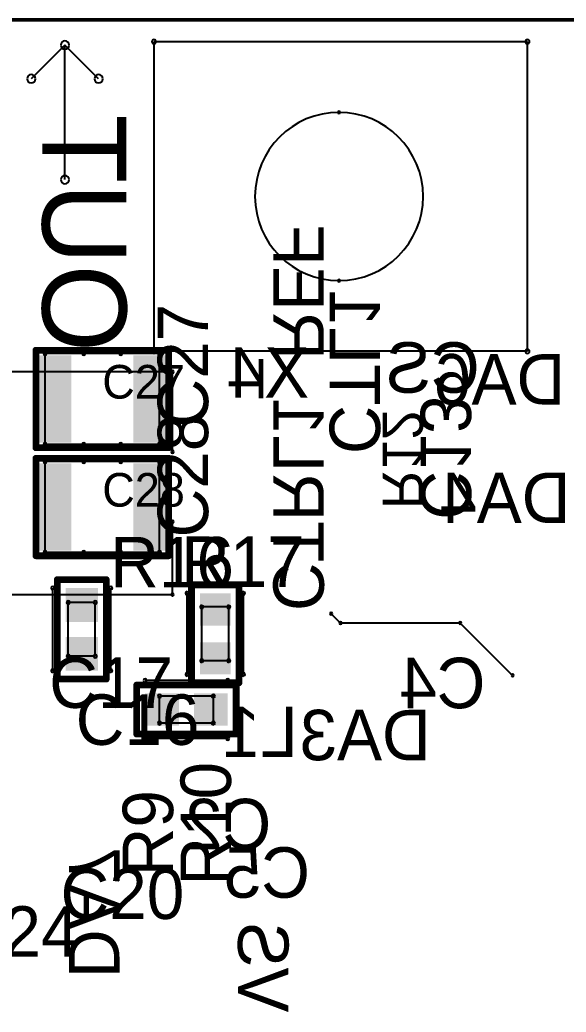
# Model space of a CAD drawing. Extents: x 23089 to 26449, y -1278 to -524.
# Drawn here: x 26370.1 to 26410.7, y -1118.4 to -1044.6 of the extents above; entities that cross this region are included whole.
import ezdxf

# ---------------------------------------------------------------- set-up
doc = ezdxf.new("R2010")
doc.units = 0
doc.header["$MEASUREMENT"] = 0
doc.layers.get('0').update_dxf_attribs({"linetype": 'CONTINUOUS', "lineweight": 50})
for name, color, linetype in [('BottomOverlay', 54, 'CONTINUOUS'), ('BottomPaste', 16, 'CONTINUOUS'), ('Mechanical20', 56, 'CONTINUOUS'), ('Mechanical21', 56, 'CONTINUOUS'), ('Mechanical23', 56, 'CONTINUOUS'), ('TopOverlay', 2, 'CONTINUOUS')]:
    doc.layers.add(name, color=color, linetype=linetype)
doc.styles.get("Standard").update_dxf_attribs({"font": 'ec5cdwin.shx'})

msp = doc.modelspace()

# ---------------------------------------------------------------- linework, layer by layer
msp.add_line((26439.095, -1044.616), (26314.095, -1044.616))
at = {"layer": 'BottomOverlay'}
for p, q in [((26377.624, -1069.413), (26374.874, -1069.413)), ((26377.624, -1076.163), (26374.874, -1076.163)), ((26377.624, -1077.442), (26374.874, -1077.442)), ((26377.624, -1084.192), (26374.874, -1084.192)), ((26372.561, -1092.98), (26372.561, -1086.835)), ((26376.879, -1092.98), (26376.879, -1086.835)), ((26382.547, -1093.256), (26382.547, -1087.225)), ((26386.738, -1093.256), (26386.738, -1087.225)), ((26385.574, -1093.707), (26379.429, -1093.707)), ((26385.574, -1098.025), (26379.429, -1098.025))]:
    msp.add_line(p, q, dxfattribs=at)
for centre, start, end in [((26374.874, -1069.413), 0, 180), ((26374.874, -1069.413), 180, 0), ((26377.624, -1069.413), 0, 180), ((26377.624, -1069.413), 180, 0), ((26374.874, -1076.163), 0, 180), ((26374.874, -1076.163), 180, 0), ((26377.624, -1076.163), 0, 180), ((26377.624, -1076.163), 180, 0), ((26374.874, -1077.442), 0, 180), ((26374.874, -1077.442), 180, 0), ((26377.624, -1077.442), 0, 180), ((26377.624, -1077.442), 180, 0), ((26374.874, -1084.192), 0, 180), ((26374.874, -1084.192), 180, 0), ((26377.624, -1084.192), 0, 180), ((26377.624, -1084.192), 180, 0), ((26372.561, -1086.835), 90, 270), ((26372.561, -1086.835), 270, 90), ((26376.879, -1086.835), 90, 270), ((26376.879, -1086.835), 270, 90), ((26382.547, -1087.225), 90, 270), ((26382.547, -1087.225), 270, 90), ((26386.738, -1087.225), 90, 270), ((26386.738, -1087.225), 270, 90), ((26372.561, -1092.98), 90, 270), ((26372.561, -1092.98), 270, 90), ((26376.879, -1092.98), 90, 270), ((26376.879, -1092.98), 270, 90), ((26382.547, -1093.256), 90, 270), ((26382.547, -1093.256), 270, 90), ((26386.738, -1093.256), 90, 270), ((26386.738, -1093.256), 270, 90), ((26379.429, -1093.707), 0, 180), ((26379.429, -1093.707), 180, 0), ((26385.574, -1093.707), 0, 180), ((26385.574, -1093.707), 180, 0), ((26379.429, -1098.025), 0, 180), ((26385.574, -1098.025), 0, 180), ((26379.429, -1098.025), 180, 0), ((26385.574, -1098.025), 180, 0)]:
    msp.add_arc(centre, 0.125, start, end, dxfattribs=at)
at = {"layer": 'BottomPaste'}
for points in [[(26371.561, -1069.538), (26373.936, -1069.538), (26371.561, -1076.038), (26373.936, -1076.038)], [(26378.561, -1069.538), (26380.936, -1069.538), (26378.561, -1076.038), (26380.936, -1076.038)], [(26371.561, -1077.567), (26373.936, -1077.567), (26371.561, -1084.067), (26373.936, -1084.067)], [(26378.561, -1077.567), (26380.936, -1077.567), (26378.561, -1084.067), (26380.936, -1084.067)], [(26375.917, -1086.835), (26375.917, -1089.351), (26373.522, -1086.835), (26373.522, -1089.351)], [(26385.783, -1087.225), (26385.783, -1089.621), (26383.503, -1087.225), (26383.503, -1089.621)], [(26375.917, -1090.464), (26375.917, -1092.98), (26373.522, -1090.464), (26373.522, -1092.98)], [(26385.783, -1090.86), (26385.783, -1093.256), (26383.503, -1090.86), (26383.503, -1093.256)], [(26381.945, -1097.063), (26379.429, -1097.063), (26381.945, -1094.668), (26379.429, -1094.668)], [(26385.574, -1097.063), (26383.058, -1097.063), (26385.574, -1094.668), (26383.058, -1094.668)]]:
    msp.add_solid(points, dxfattribs=at)
at = {"layer": 'Mechanical20'}
for p, q in [((26381.186, -1069.163), (26371.311, -1069.163)), ((26371.311, -1076.413), (26371.311, -1069.163)), ((26381.186, -1076.413), (26381.186, -1069.163)), ((26381.186, -1076.413), (26371.311, -1076.413)), ((26381.186, -1077.192), (26371.311, -1077.192)), ((26371.311, -1084.442), (26371.311, -1077.192)), ((26381.186, -1084.442), (26381.186, -1077.192)), ((26381.186, -1084.442), (26371.311, -1084.442)), ((26372.897, -1093.605), (26372.897, -1086.21)), ((26376.542, -1086.21), (26372.897, -1086.21)), ((26376.542, -1093.605), (26376.542, -1086.21)), ((26386.408, -1086.6), (26382.878, -1086.6)), ((26382.878, -1093.881), (26382.878, -1086.6)), ((26386.408, -1093.881), (26386.408, -1086.6)), ((26376.542, -1093.605), (26372.897, -1093.605)), ((26378.804, -1097.688), (26378.804, -1094.043)), ((26386.199, -1094.043), (26378.804, -1094.043)), ((26386.408, -1093.881), (26382.878, -1093.881)), ((26386.199, -1097.688), (26386.199, -1094.043)), ((26386.199, -1097.688), (26378.804, -1097.688))]:
    msp.add_line(p, q, dxfattribs=at)
for centre, start, end in [((26371.311, -1069.163), 0, 180), ((26371.311, -1069.163), 0, 180), ((26381.186, -1069.163), 0, 180), ((26381.186, -1069.163), 0, 180), ((26371.311, -1069.163), 180, 0), ((26371.311, -1069.163), 180, 0), ((26381.186, -1069.163), 180, 0), ((26381.186, -1069.163), 180, 0), ((26371.311, -1076.413), 0, 180), ((26371.311, -1076.413), 0, 180), ((26371.311, -1076.413), 180, 0), ((26371.311, -1076.413), 180, 0), ((26381.186, -1076.413), 0, 180), ((26381.186, -1076.413), 0, 180), ((26381.186, -1076.413), 180, 0), ((26381.186, -1076.413), 180, 0), ((26371.311, -1077.192), 0, 180), ((26371.311, -1077.192), 0, 180), ((26371.311, -1077.192), 180, 0), ((26371.311, -1077.192), 180, 0), ((26381.186, -1077.192), 0, 180), ((26381.186, -1077.192), 0, 180), ((26381.186, -1077.192), 180, 0), ((26381.186, -1077.192), 180, 0), ((26371.311, -1084.442), 0, 180), ((26371.311, -1084.442), 0, 180), ((26371.311, -1084.442), 180, 0), ((26371.311, -1084.442), 180, 0), ((26381.186, -1084.442), 0, 180), ((26381.186, -1084.442), 0, 180), ((26381.186, -1084.442), 180, 0), ((26381.186, -1084.442), 180, 0), ((26372.897, -1086.21), 90, 270), ((26372.897, -1086.21), 90, 270), ((26372.897, -1086.21), 270, 90), ((26372.897, -1086.21), 270, 90), ((26376.542, -1086.21), 90, 270), ((26376.542, -1086.21), 90, 270), ((26376.542, -1086.21), 270, 90), ((26376.542, -1086.21), 270, 90), ((26382.878, -1086.6), 90, 270), ((26382.878, -1086.6), 90, 270), ((26382.878, -1086.6), 270, 90), ((26382.878, -1086.6), 270, 90), ((26386.408, -1086.6), 90, 270), ((26386.408, -1086.6), 90, 270), ((26386.408, -1086.6), 270, 90), ((26386.408, -1086.6), 270, 90), ((26372.897, -1093.605), 90, 270), ((26372.897, -1093.605), 90, 270), ((26372.897, -1093.605), 270, 90), ((26372.897, -1093.605), 270, 90), ((26376.542, -1093.605), 90, 270), ((26376.542, -1093.605), 90, 270), ((26376.542, -1093.605), 270, 90), ((26376.542, -1093.605), 270, 90), ((26378.804, -1094.043), 0, 180), ((26378.804, -1094.043), 0, 180), ((26378.804, -1094.043), 180, 0), ((26378.804, -1094.043), 180, 0), ((26382.878, -1093.881), 90, 270), ((26382.878, -1093.881), 90, 270), ((26382.878, -1093.881), 270, 90), ((26382.878, -1093.881), 270, 90), ((26386.199, -1094.043), 0, 180), ((26386.199, -1094.043), 0, 180), ((26386.199, -1094.043), 180, 0), ((26386.199, -1094.043), 180, 0), ((26386.408, -1093.881), 90, 270), ((26386.408, -1093.881), 90, 270), ((26386.408, -1093.881), 270, 90), ((26386.408, -1093.881), 270, 90), ((26378.804, -1097.688), 0, 180), ((26378.804, -1097.688), 0, 180), ((26378.804, -1097.688), 180, 0), ((26378.804, -1097.688), 180, 0), ((26386.199, -1097.688), 0, 180), ((26386.199, -1097.688), 0, 180), ((26386.199, -1097.688), 180, 0), ((26386.199, -1097.688), 180, 0)]:
    msp.add_arc(centre, 0.125, start, end, dxfattribs=at)
at = {"layer": 'Mechanical21', "const_width": 0.5}
for points in [[(26371.311, -1076.413), (26371.311, -1069.163)], [(26381.186, -1069.163), (26371.311, -1069.163)], [(26381.186, -1076.413), (26381.186, -1069.163)], [(26381.186, -1076.413), (26371.311, -1076.413)], [(26371.311, -1084.442), (26371.311, -1077.192)], [(26381.186, -1077.192), (26371.311, -1077.192)], [(26381.186, -1084.442), (26381.186, -1077.192)], [(26381.186, -1084.442), (26371.311, -1084.442)], [(26376.542, -1086.21), (26372.897, -1086.21)], [(26372.897, -1093.605), (26372.897, -1086.21)], [(26376.542, -1093.605), (26376.542, -1086.21)], [(26382.878, -1093.881), (26382.878, -1086.6)], [(26386.408, -1086.6), (26382.878, -1086.6)], [(26386.408, -1093.881), (26386.408, -1086.6)], [(26376.542, -1093.605), (26372.897, -1093.605)], [(26386.199, -1094.043), (26378.804, -1094.043)], [(26378.804, -1097.688), (26378.804, -1094.043)], [(26386.408, -1093.881), (26382.878, -1093.881)], [(26386.199, -1097.688), (26386.199, -1094.043)], [(26386.199, -1097.688), (26378.804, -1097.688)]]:
    msp.add_lwpolyline(points, dxfattribs=at)
at = {"layer": 'Mechanical21', "const_width": 0.25}
for points in [[(26371.186, -1069.163, -1), (26371.436, -1069.163, -1)], [(26371.186, -1069.163, -1), (26371.436, -1069.163, -1)], [(26381.061, -1069.163, -1), (26381.311, -1069.163, -1)], [(26381.061, -1069.163, -1), (26381.311, -1069.163, -1)], [(26371.186, -1076.413, -1), (26371.436, -1076.413, -1)], [(26371.186, -1076.413, -1), (26371.436, -1076.413, -1)], [(26381.061, -1076.413, -1), (26381.311, -1076.413, -1)], [(26381.061, -1076.413, -1), (26381.311, -1076.413, -1)], [(26371.186, -1077.192, -1), (26371.436, -1077.192, -1)], [(26371.186, -1077.192, -1), (26371.436, -1077.192, -1)], [(26381.061, -1077.192, -1), (26381.311, -1077.192, -1)], [(26381.061, -1077.192, -1), (26381.311, -1077.192, -1)], [(26371.186, -1084.442, -1), (26371.436, -1084.442, -1)], [(26371.186, -1084.442, -1), (26371.436, -1084.442, -1)], [(26381.061, -1084.442, -1), (26381.311, -1084.442, -1)], [(26381.061, -1084.442, -1), (26381.311, -1084.442, -1)], [(26372.897, -1086.085, -1), (26372.897, -1086.335, -1)], [(26372.897, -1086.085, -1), (26372.897, -1086.335, -1)], [(26376.542, -1086.085, -1), (26376.542, -1086.335, -1)], [(26376.542, -1086.085, -1), (26376.542, -1086.335, -1)], [(26382.878, -1086.475, -1), (26382.878, -1086.725, -1)], [(26382.878, -1086.475, -1), (26382.878, -1086.725, -1)], [(26386.408, -1086.475, -1), (26386.408, -1086.725, -1)], [(26386.408, -1086.475, -1), (26386.408, -1086.725, -1)], [(26372.897, -1093.48, -1), (26372.897, -1093.73, -1)], [(26372.897, -1093.48, -1), (26372.897, -1093.73, -1)], [(26376.542, -1093.48, -1), (26376.542, -1093.73, -1)], [(26376.542, -1093.48, -1), (26376.542, -1093.73, -1)], [(26378.929, -1094.043, -1), (26378.679, -1094.043, -1)], [(26378.929, -1094.043, -1), (26378.679, -1094.043, -1)], [(26382.878, -1093.756, -1), (26382.878, -1094.006, -1)], [(26382.878, -1093.756, -1), (26382.878, -1094.006, -1)], [(26386.324, -1094.043, -1), (26386.074, -1094.043, -1)], [(26386.324, -1094.043, -1), (26386.074, -1094.043, -1)], [(26386.408, -1093.756, -1), (26386.408, -1094.006, -1)], [(26386.408, -1093.756, -1), (26386.408, -1094.006, -1)], [(26378.929, -1097.688, -1), (26378.679, -1097.688, -1)], [(26378.929, -1097.688, -1), (26378.679, -1097.688, -1)], [(26386.324, -1097.688, -1), (26386.074, -1097.688, -1)], [(26386.324, -1097.688, -1), (26386.074, -1097.688, -1)]]:
    msp.add_lwpolyline(points, format="xyb", close=True, dxfattribs=at)
at = {"layer": 'Mechanical23'}
for p, q in [((26380.499, -1069.413), (26371.999, -1069.413)), ((26371.999, -1076.163), (26371.999, -1069.413)), ((26380.499, -1076.163), (26380.499, -1069.413)), ((26380.499, -1076.163), (26371.999, -1076.163)), ((26380.499, -1077.442), (26371.999, -1077.442)), ((26371.999, -1084.192), (26371.999, -1077.442)), ((26380.499, -1084.192), (26380.499, -1077.442)), ((26380.499, -1084.192), (26371.999, -1084.192)), ((26373.72, -1091.907), (26373.72, -1087.907)), ((26375.72, -1087.907), (26373.72, -1087.907)), ((26375.72, -1091.907), (26375.72, -1087.907)), ((26385.643, -1088.241), (26383.643, -1088.241)), ((26383.643, -1092.241), (26383.643, -1088.241)), ((26385.643, -1092.241), (26385.643, -1088.241)), ((26375.72, -1091.907), (26373.72, -1091.907)), ((26385.643, -1092.241), (26383.643, -1092.241)), ((26380.501, -1096.866), (26380.501, -1094.866)), ((26384.501, -1094.866), (26380.501, -1094.866)), ((26384.501, -1096.866), (26384.501, -1094.866)), ((26384.501, -1096.866), (26380.501, -1096.866))]:
    msp.add_line(p, q, dxfattribs=at)
for centre, start, end in [((26371.999, -1069.413), 0, 180), ((26371.999, -1069.413), 0, 180), ((26371.999, -1069.413), 180, 0), ((26371.999, -1069.413), 180, 0), ((26380.499, -1069.413), 0, 180), ((26380.499, -1069.413), 0, 180), ((26380.499, -1069.413), 180, 0), ((26380.499, -1069.413), 180, 0), ((26371.999, -1076.163), 0, 180), ((26371.999, -1076.163), 0, 180), ((26371.999, -1076.163), 180, 0), ((26371.999, -1076.163), 180, 0), ((26380.499, -1076.163), 0, 180), ((26380.499, -1076.163), 0, 180), ((26380.499, -1076.163), 180, 0), ((26380.499, -1076.163), 180, 0), ((26371.999, -1077.442), 0, 180), ((26371.999, -1077.442), 0, 180), ((26371.999, -1077.442), 180, 0), ((26371.999, -1077.442), 180, 0), ((26380.499, -1077.442), 0, 180), ((26380.499, -1077.442), 0, 180), ((26380.499, -1077.442), 180, 0), ((26380.499, -1077.442), 180, 0), ((26371.999, -1084.192), 0, 180), ((26371.999, -1084.192), 0, 180), ((26371.999, -1084.192), 180, 0), ((26371.999, -1084.192), 180, 0), ((26380.499, -1084.192), 0, 180), ((26380.499, -1084.192), 0, 180), ((26380.499, -1084.192), 180, 0), ((26380.499, -1084.192), 180, 0), ((26373.72, -1087.907), 90, 270), ((26373.72, -1087.907), 90, 270), ((26373.72, -1087.907), 270, 90), ((26373.72, -1087.907), 270, 90), ((26375.72, -1087.907), 90, 270), ((26375.72, -1087.907), 90, 270), ((26375.72, -1087.907), 270, 90), ((26375.72, -1087.907), 270, 90), ((26383.643, -1088.241), 90, 270), ((26383.643, -1088.241), 90, 270), ((26383.643, -1088.241), 270, 90), ((26383.643, -1088.241), 270, 90), ((26385.643, -1088.241), 90, 270), ((26385.643, -1088.241), 90, 270), ((26385.643, -1088.241), 270, 90), ((26385.643, -1088.241), 270, 90), ((26373.72, -1091.907), 90, 270), ((26373.72, -1091.907), 90, 270), ((26373.72, -1091.907), 270, 90), ((26373.72, -1091.907), 270, 90), ((26375.72, -1091.907), 90, 270), ((26375.72, -1091.907), 90, 270), ((26375.72, -1091.907), 270, 90), ((26375.72, -1091.907), 270, 90), ((26383.643, -1092.241), 90, 270), ((26383.643, -1092.241), 90, 270), ((26383.643, -1092.241), 270, 90), ((26383.643, -1092.241), 270, 90), ((26385.643, -1092.241), 90, 270), ((26385.643, -1092.241), 90, 270), ((26385.643, -1092.241), 270, 90), ((26385.643, -1092.241), 270, 90), ((26380.501, -1094.866), 0, 180), ((26380.501, -1094.866), 0, 180), ((26380.501, -1094.866), 180, 0), ((26380.501, -1094.866), 180, 0), ((26384.501, -1094.866), 0, 180), ((26384.501, -1094.866), 0, 180), ((26384.501, -1094.866), 180, 0), ((26384.501, -1094.866), 180, 0), ((26380.501, -1096.866), 0, 180), ((26380.501, -1096.866), 0, 180), ((26380.501, -1096.866), 180, 0), ((26380.501, -1096.866), 180, 0), ((26384.501, -1096.866), 0, 180), ((26384.501, -1096.866), 0, 180), ((26384.501, -1096.866), 180, 0), ((26384.501, -1096.866), 180, 0)]:
    msp.add_arc(centre, 0.125, start, end, dxfattribs=at)
at = {"layer": 'TopOverlay'}
for p, q in [((26407.845, -1046.241), (26380.095, -1046.241)), ((26380.095, -1069.241), (26380.095, -1046.241)), ((26407.845, -1069.241), (26407.845, -1046.241)), ((26373.47, -1046.491), (26370.97, -1048.991)), ((26375.97, -1048.991), (26373.47, -1046.491)), ((26373.47, -1056.491), (26373.47, -1046.491)), ((26407.845, -1069.241), (26380.095, -1069.241)), ((26381.47, -1070.774), (26366.407, -1070.774)), ((26381.47, -1076.711), (26381.47, -1070.774)), ((26381.47, -1087.336), (26381.47, -1081.899)), ((26381.47, -1087.336), (26366.22, -1087.336)), ((26393.953, -1089.435), (26393.259, -1088.741)), ((26402.853, -1089.435), (26393.953, -1089.435)), ((26406.741, -1093.323), (26402.853, -1089.435))]:
    msp.add_line(p, q, dxfattribs=at)
for centre, radius, start, end in [((26373.47, -1046.491), 0.312, 0, 180), ((26373.47, -1046.491), 0.312, 0, 180), ((26373.47, -1046.491), 0.312, 0, 180), ((26380.095, -1046.241), 0.156, 90, 270), ((26380.095, -1046.241), 0.156, 90, 270), ((26380.095, -1046.241), 0.156, 270, 90), ((26380.095, -1046.241), 0.156, 270, 90), ((26407.845, -1046.241), 0.156, 90, 270), ((26407.845, -1046.241), 0.156, 90, 270), ((26407.845, -1046.241), 0.156, 270, 90), ((26407.845, -1046.241), 0.156, 270, 90), ((26373.47, -1046.491), 0.312, 180, 0), ((26373.47, -1046.491), 0.312, 180, 0), ((26373.47, -1046.491), 0.312, 180, 0), ((26370.97, -1048.991), 0.312, 0, 180), ((26370.97, -1048.991), 0.312, 180, 0), ((26375.97, -1048.991), 0.312, 0, 180), ((26375.97, -1048.991), 0.312, 180, 0), ((26393.845, -1051.491), 0.0938, 90, 270), ((26393.845, -1051.491), 0.0938, 270, 90), ((26393.845, -1057.741), 6.25, 90, 270), ((26393.845, -1057.741), 6.25, 270, 90), ((26373.47, -1056.491), 0.312, 0, 180), ((26373.47, -1056.491), 0.312, 180, 0), ((26393.845, -1063.991), 0.0938, 90, 270), ((26393.845, -1063.991), 0.0938, 270, 90), ((26380.095, -1069.241), 0.156, 90, 270), ((26380.095, -1069.241), 0.156, 90, 270), ((26380.095, -1069.241), 0.156, 270, 90), ((26380.095, -1069.241), 0.156, 270, 90), ((26407.845, -1069.241), 0.156, 90, 270), ((26407.845, -1069.241), 0.156, 90, 270), ((26407.845, -1069.241), 0.156, 270, 90), ((26407.845, -1069.241), 0.156, 270, 90), ((26381.47, -1070.774), 0.0938, 0, 180), ((26381.47, -1070.774), 0.0938, 0, 180), ((26381.47, -1070.774), 0.0938, 180, 0), ((26381.47, -1070.774), 0.0938, 180, 0), ((26381.47, -1076.711), 0.0938, 0, 180), ((26381.47, -1076.711), 0.0938, 180, 0), ((26381.47, -1081.899), 0.0938, 0, 180), ((26381.47, -1081.899), 0.0938, 180, 0), ((26381.47, -1087.336), 0.0938, 0, 180), ((26381.47, -1087.336), 0.0938, 0, 180), ((26381.47, -1087.336), 0.0938, 180, 0), ((26381.47, -1087.336), 0.0938, 180, 0), ((26393.259, -1088.741), 0.0938, 0, 180), ((26393.259, -1088.741), 0.0938, 180, 0), ((26393.953, -1089.435), 0.0938, 0, 180), ((26393.953, -1089.435), 0.0938, 0, 180), ((26393.953, -1089.435), 0.0938, 180, 0), ((26393.953, -1089.435), 0.0938, 180, 0), ((26402.853, -1089.435), 0.0938, 0, 180), ((26402.853, -1089.435), 0.0938, 0, 180), ((26402.853, -1089.435), 0.0938, 180, 0), ((26402.853, -1089.435), 0.0938, 180, 0), ((26406.741, -1093.323), 0.0938, 0, 180), ((26406.741, -1093.323), 0.0938, 180, 0)]:
    msp.add_arc(centre, radius, start, end, dxfattribs=at)

# ---------------------------------------------------------------- texts
at = {"layer": 'BottomOverlay'}
for s, p in [('C27', (26384.116, -1074.913)), ('C28', (26384.116, -1083.08)), ('R10', (26385.813, -1108.953)), ('R9', (26381.515, -1108.26))]:
    msp.add_text(s, height=3.75, rotation=90, dxfattribs=at).set_placement(p)
for s, p in [('R16', (26376.83, -1086.79)), ('R17', (26382.104, -1086.754)), ('C17', (26372.299, -1095.74)), ('C16', (26374.27, -1098.49)), ('C20', (26373.143, -1111.426)), ('C24', (26365.28, -1114.23))]:
    msp.add_text(s, height=3.75, dxfattribs=at).set_placement(p)
at = {"layer": 'Mechanical20'}
for s, p in [('C27', (26376.249, -1072.76)), ('C28', (26376.249, -1080.789))]:
    msp.add_text(s, height=2.5, dxfattribs=at).set_placement(p)
at = {"layer": 'TopOverlay', "text_generation_flag": 2}
for s, height, p in [('OUT', 6.25, (26371.791, -1069.295)), ('CTRL1_REF', 3.75, (26388.961, -1088.544)), ('CTL1', 3.75, (26393.145, -1076.883)), ('C13', 3.75, (26399.908, -1081.77)), ('R12', 3, (26397.088, -1080.967)), ('DA7', 3.75, (26373.778, -1115.82)), ('VS', 3.75, (26386.336, -1118.373))]:
    msp.add_text(s, height=height, rotation=270, dxfattribs=at).set_placement(p)
for s, p in [('X4', (26391.631, -1072.694)), ('CS', (26404.302, -1072.324)), ('DA6', (26410.663, -1073.199)), ('DA4', (26411.048, -1082.001)), ('C4', (26404.73, -1095.767)), ('L1', (26390.783, -1099.392)), ('DA3', (26400.664, -1099.633)), ('C2', (26388.814, -1106.25)), ('C5', (26391.696, -1109.849))]:
    msp.add_text(s, height=3.75, dxfattribs=at).set_placement(p)

doc.saveas('drawing.dxf')
